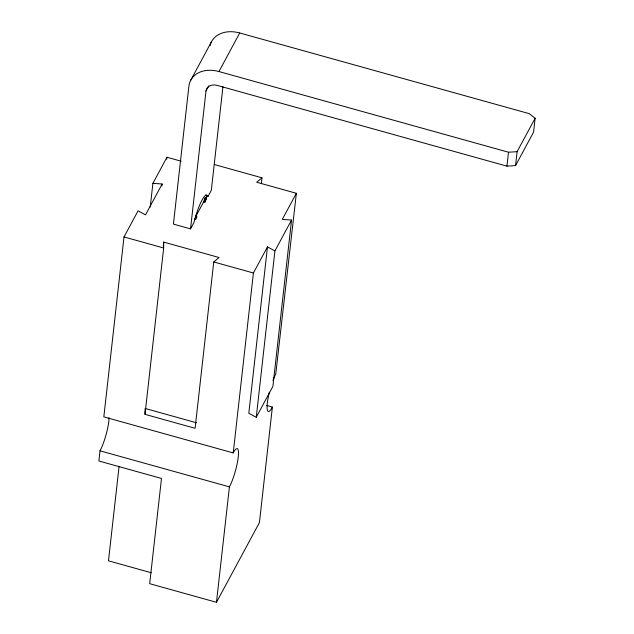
<?xml version="1.0" encoding="UTF-8"?>
<svg xmlns="http://www.w3.org/2000/svg" width="634" height="634" viewBox="0 0 634 634"><rect width="100%" height="100%" fill="white"/><g stroke="black" fill="none" stroke-linecap="round" stroke-linejoin="round"><path stroke-width="0.95" d="M163.279 246.032L163.723 242.093L219.039 257.507L213.753 261.953L195.098 428.299L145.004 414.343L145.051 409.421M145.004 414.343L163.667 247.997L163.723 242.093M109.096 417.735A22.071 4.216 -74.4 0 1 100.021 450.822L98.88 461.005L161.488 478.448L149.687 583.692L216.471 602.3L259.425 522.598L272.382 407.068L266.676 405.483M150.25 206.961L152.905 183.337L162.153 183.995L145.527 214.847L138.077 210.845L124.01 236.942L103.833 416.871L233.225 452.93A22.071 4.216 -74.4 0 1 238.249 457.043A22.071 4.216 -74.4 0 1 229.421 486.872L216.471 602.3M119.073 466.402L108.477 560.821L151.225 572.732M161.932 185.96L162.153 183.995M166.742 159.213L166.964 157.24L181.126 161.187M205.995 91.034A11.04 8.274 28.3 0 1 217.383 85.455L506.931 166.148L515.545 165.585L533.559 132.165L535.12 118.249L529.279 113.66L239.731 32.976L218.944 71.539A29.132 21.849 28.3 0 0 188.884 86.272L173.423 224.095L190.533 228.866L205.995 91.034L208.768 85.899M222.946 86.684L211.32 190.303L207.881 196.675A26.049 4.977 -74.4 0 0 193.972 222.494L190.533 228.866M261.335 183.717L261.993 177.813L214.308 164.523M233.225 452.93L253.41 273L267.469 246.903L274.918 250.906L256.263 417.251L248.813 413.249L267.469 246.903M261.993 177.813L256.707 182.251L296.363 193.299L282.296 219.396L291.545 220.053L272.889 386.399L256.263 417.251M296.363 193.299L275.758 374.036A22.071 4.216 -74.4 0 0 272.953 380.574M506.931 166.148L508.492 152.223L517.106 151.669L535.12 118.249M515.545 165.585L517.106 151.669M203.672 201.826L205.265 197.673L206.518 198.022L204.925 202.175L203.672 201.826L195.549 216.891M204.798 199.726L205.265 197.673M204.925 202.175L206.518 198.022M190.469 80.732L211.257 42.169M152.905 183.337L166.964 157.24M205.717 198.03L206.629 196.326A26.049 4.977 -74.4 0 0 205.979 194.979M195.438 215.909L196.691 216.257L195.557 218.35L195.676 219.332L194.424 218.984M195.676 219.332L196.802 217.24L196.691 216.257M274.918 250.906L291.545 220.053M272.382 407.068L271.027 409.398A22.071 4.216 -74.4 0 1 269.363 392.287M218.944 71.539L508.492 152.223M206.629 196.326L207.881 196.675M204.132 199.773L205.384 200.122M124.01 236.942L163.667 247.997M213.753 261.953L253.41 273M145.067 408.439L196.572 422.791M100.021 450.822L229.421 486.872M209.989 45.783A29.132 21.849 28.3 0 1 239.731 32.976"/></g></svg>
